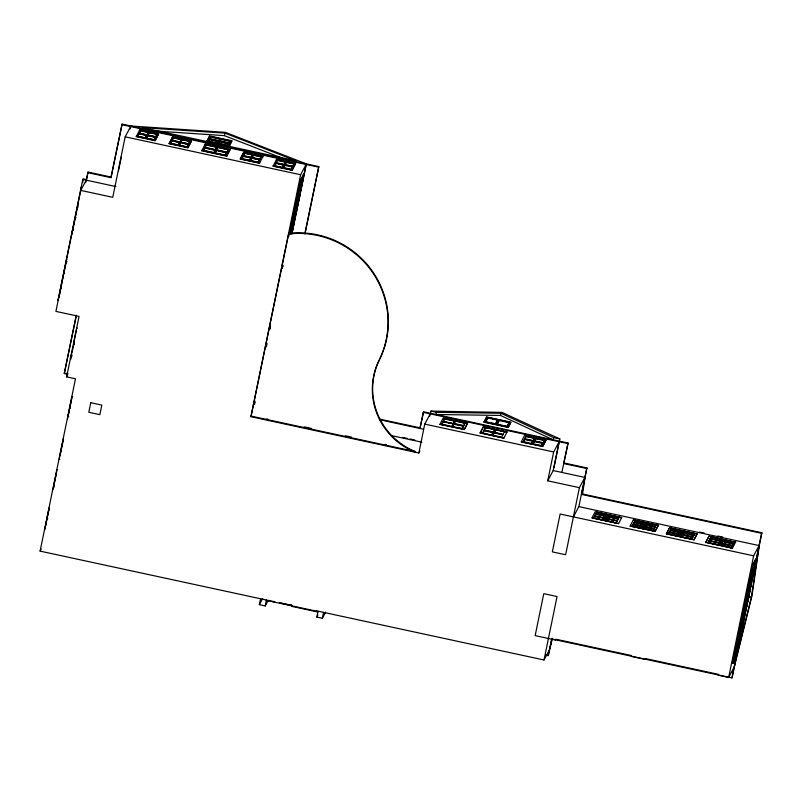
<?xml version="1.0" encoding="UTF-8"?>
<svg xmlns="http://www.w3.org/2000/svg" width="802" height="802" viewBox="0 0 802 802"><rect width="100%" height="100%" fill="white"/><g stroke="black" fill="none" stroke-linecap="round" stroke-linejoin="round"><path stroke-width="1.2" d="M80.982 190.846L81.413 187.117L55.909 311.397L79.057 316.389L66.636 376.88L75.488 378.795L40.1 551.124L268.018 600.367L267.848 601.209L266.284 600.868M82.666 182.535L82.967 180.079M759.384 544.999L751.925 596.076L734.582 665.76M745.409 611.034L748.998 596.608L750.612 585.711M736.717 656.026L751.384 597.119L758.02 552.327M581.861 494.483L582.783 488.388M582.563 493.952L585.159 476.839M304.971 234.014L318.815 166.595L122.084 124.089L111.197 177.082L88.05 172.079L86.516 179.588L83.107 178.846L82.806 179.417L57.965 300.399L60.461 291.447M60.591 289.201L66.706 259.447M77.964 204.63L71.979 233.743L72.661 233.893M85.714 182.595L88.05 172.079M67.338 374.183L64.28 373.521L76.26 315.196M76.31 315.848L64.28 373.521M74.375 342.544L70.917 356.609L71.839 354.865M76.391 329.933L73.734 342.865L74.416 343.015M87.759 172.641L110.897 177.643L122.084 124.089M130.135 128.992L130.626 126.566L125.172 136.831L112.751 197.322L80.761 190.405L86.516 179.588M44.631 530.102L49.203 507.796M53.002 489.33L57.052 469.601M63.428 438.564L59.188 459.165L59.869 459.315M67.468 418.844L72.05 396.529L72.731 396.679M45.133 528.027L46.887 519.506M56.471 472.809L53.584 486.904L54.265 487.055M60.07 455.396L62.937 441.441M69.303 410.444L68.05 416.509L68.731 416.649M70.035 406.845L71.779 398.383M118.495 170.806L121.363 156.841M136.29 136.611L136.39 136.099L155.267 140.18L158.565 133.994L139.688 129.914L136.29 136.611L155.167 140.681L158.565 133.994M137.503 136.641L139.097 133.322L146.866 134.997L145.262 138.315L137.503 136.641L139.097 133.322M139.578 130.415L139.688 129.914M140.701 130.305L139.097 133.643L140.701 130.305L148.47 131.979L146.856 135.317L140.21 133.874M148.47 131.979L146.756 135.498L138.997 133.824M147.768 135.718L147.879 135.217L155.548 136.871L153.954 140.2L146.275 138.535L147.768 135.718L155.448 137.383M150.064 136.009L147.869 135.538L149.483 132.2L157.152 133.864L155.548 137.192L152.26 136.48M153.954 140.2L155.548 136.871M155.548 137.192L157.152 133.864M155.167 140.681L155.267 140.18M169.132 143.698L172.53 137.012L191.337 141.072L191.237 141.573L187.949 147.768L169.132 143.698L172.53 137.012M170.395 143.748L171.999 140.43L179.808 142.114L178.204 145.433L170.395 143.748L173.603 137.413L181.412 139.097L179.798 142.435L174.224 141.232M171.999 140.751L173.603 137.413M178.706 144.5L181.412 139.097M180.63 142.816L180.731 142.315L188.45 143.979L188.35 144.49L180.63 142.816L179.127 145.633L186.846 147.307L187.848 145.423M180.721 142.636L182.335 139.297L190.054 140.972L188.44 144.3L185.132 143.588M186.846 147.307L188.45 143.979M187.949 147.768L191.337 141.072M201.813 150.766L201.914 150.255L226.846 155.648L230.144 149.453L205.202 144.069L201.813 150.766L226.745 156.149L230.144 149.453M203.297 150.856L204.901 147.538L215.317 149.784L213.723 153.112L203.297 150.856L204.901 147.538M205.202 144.069L205.101 144.571L216.971 147.137M206.505 144.52L204.891 147.859L206.505 144.52L216.921 146.776L215.317 150.104L207.207 148.35M227.888 146.335L206.766 141.774L206.906 141.102L209.623 135.989L231.918 140.801L229.061 146.586L231.918 140.801M209.713 138.987L208.42 141.824L209.713 138.987L218.786 140.941L217.603 143.277M209.623 135.989L206.766 141.774M210.976 136.601L209.663 139.478L210.976 136.601L220.059 138.566L219.918 139.237L210.836 137.272M213.723 153.112L216.921 146.776M214.876 153.352L216.47 150.034L226.826 152.28L225.232 155.598L214.876 153.352L216.47 150.034M218.074 147.027L216.47 150.355L218.074 147.027L228.43 149.262L226.826 152.591L218.766 150.856M218.745 143.347L227.618 145.262L228.77 143.107L219.898 141.182L218.605 144.019L221.162 138.806L230.034 140.721L228.73 143.598L222.074 142.155M219.848 141.673L221.162 138.806M282.545 158.285L224.43 135.648L224.951 133.132L142.315 127.588L295.838 160.751L224.951 133.132M225.232 155.598L228.43 149.262M227.487 145.934L230.034 140.721M226.745 156.149L226.846 155.648M240.289 159.077L243.688 152.38L262.916 156.54L262.805 157.042L243.577 152.881L240.289 159.077L259.517 163.227L262.916 156.54M243.577 152.881L243.688 152.38M243.176 156.33L243.277 155.829L250.986 157.493L249.382 160.811L241.683 159.147L243.176 156.33L250.886 157.994L252.59 154.475L244.881 152.811L243.377 155.648L251.086 157.312M243.277 156.149L244.881 152.811M252.59 154.475L252.49 154.986L244.78 153.312M251.878 158.215L251.978 157.713L259.728 159.387L258.134 162.706L250.384 161.032L251.878 158.215L259.627 159.889L258.134 162.706M259.728 159.698L251.978 158.024L253.582 154.696L261.332 156.37L260.229 158.756M259.517 163.227L259.617 162.726L240.389 158.575M273.101 166.164L273.211 165.663L292.279 169.783L295.577 163.588L276.5 159.468L273.101 166.164L292.179 170.285L295.577 163.588M283.848 165.122L282.344 167.939L274.575 166.255L274.685 165.753L282.454 167.428L283.948 164.61L276.179 162.936L276.078 163.438L283.848 165.122L283.948 164.61M276.399 159.979L276.5 159.468M277.783 159.919L277.682 160.42L285.452 162.104L285.552 161.603L277.783 159.919L274.575 166.255M282.344 167.939L282.454 167.428M278.394 163.738L283.938 164.931L285.552 161.603M292.73 166.305L285.011 164.641L286.514 161.803L294.234 163.478L291.026 169.813L283.307 168.139L284.91 164.821L292.63 166.495M287.116 165.613L284.91 165.142L286.514 161.803M291.026 169.813L291.126 169.302L283.417 167.638L284.91 164.821M292.179 170.285L292.279 169.783M294.234 163.478L294.123 163.979L286.414 162.315M419.927 450.924L418.834 452.98L250.946 416.709L300.63 174.736L306.093 164.48L291.888 233.643M250.946 416.709L288.78 233.372A88.671 86.977 28 0 1 371.767 270.354A88.671 86.977 28 0 1 379.446 359.647A67.809 66.516 28 0 0 415.476 451.616L415.175 452.188A67.809 66.516 28 0 1 379.145 360.218A88.671 86.977 28 0 0 371.466 270.916A88.671 86.977 28 0 0 288.479 233.943L288.78 233.372M288.78 236.329L300.269 180.37L303.597 174.114L304.279 174.265L300.95 180.51L289.963 234.044M254.735 402.644L255.036 401.17L254.354 401.02M266.464 345.492L266.184 346.895L265.502 346.745M270.033 328.118L270.485 325.923L269.803 325.772M282.705 266.394L282.304 268.389L281.622 268.239M290.103 230.304L296.85 199.718L297.532 199.868L291.537 229.061L290.785 230.455L290.103 230.304L296.85 199.718M299.737 183.407L296.81 197.663L300.479 182.014L299.737 183.407L300.419 183.558L301.161 182.164L297.492 197.803L300.419 183.558M290.785 230.455L297.532 199.868M290.865 233.222L291.347 230.866M298.304 196.971L296.961 199.498L297.642 199.648L298.986 197.122L298.304 196.971L291.647 228.841L292.991 226.314L299.838 195.518L299.156 195.377L293.161 224.57L293.843 224.71L293.091 226.134L292.409 225.984M301.702 180.45L298.354 196.189L299.697 193.663L303.477 177.813L302.795 177.673M296.159 207.738L296.65 205.302M291.467 232.811L292.199 229.272M302.544 178.856L299.798 193.482M303.096 176.55L303.597 174.114M291.547 233.372L293.121 228.229M291.908 234.144L306.394 163.909L225.372 132.34L130.926 126.004M265.863 419.296L267.778 419.005L267.637 419.677M304.92 233.352L318.815 166.595M268.109 600.538L265.241 605.941L259.347 604.668L260.56 598.753M265.241 605.941L266.454 600.026M304.148 427.566L304.289 426.895L311.266 428.398L311.126 429.07M268.921 600.387L271.597 601.249M307.677 428.328L307.818 427.656M284.8 603.515L284.7 604.016L279.487 602.893M291.497 604.959L291.397 605.46L286.184 604.337M279.387 602.683L292.179 605.44L291.888 606.402L317.863 612.016M345.251 436.448L345.391 435.777L351.426 437.08L351.286 437.752M348.349 437.11L348.489 436.448M316.158 611.645L316.329 610.803L544.017 659.996L549.47 649.73M325.612 612.116L322.334 618.282L316.82 617.089L318.033 611.174M322.334 618.282L323.557 612.367M384.98 445.03L385.12 444.358L386.003 444.549L385.862 445.22M386.744 445.411L385.962 444.719M423.536 411.777L419.927 428.458L423.536 411.777L568.097 443.015L563.696 463.546L586.683 468.508L586.984 467.947L563.986 462.985M418.834 452.98L424.759 424.118L430.213 413.852L429.742 416.158M430.514 413.291L430.965 411.105L502.002 412.388L559.856 438.955L559.415 441.14M436.438 412.288L435.987 414.474L500.488 415.456L553.149 439.787L553.601 437.601L500.929 413.271L436.438 412.288L430.965 411.105M439.927 424.348L464.348 429.27L467.546 423.266L443.195 418.002L439.927 424.348L464.278 429.611L467.546 423.266M443.135 421.511L441.732 424.358L443.135 421.511L453.12 423.636L443.255 421.501L444.669 418.634L443.326 421.16M453 423.646L443.065 421.852M463.596 425.932L462.193 428.779L463.596 425.932L454.223 423.907M464.157 425.08L465.12 423.055L463.777 425.581L454.413 423.556L454.153 424.248L463.526 426.273M507.115 431.817L503.856 438.163L480.167 433.04L483.426 426.694L507.054 432.148M484.047 422.213L486.674 416.98L510.834 422.203L510.734 422.704L508.217 427.436L484.047 422.213L486.674 416.98M480.167 433.04L483.426 426.694M484.027 430.353L482.634 433.19L484.027 430.353L492.899 432.268M484.218 430.002L485.561 427.476L484.218 430.002L493.09 431.917M487.746 417.972L487.847 417.471L497.761 419.606L495.405 424.358L485.491 422.213L487.746 417.972L497.661 420.108L495.405 424.358M494.142 432.539L492.739 435.376L494.142 432.539L502.894 434.774L494.072 432.869M494.263 432.519L495.676 429.661L494.323 432.188L503.085 434.423M496.979 424.699L499.345 419.947L509.29 422.103L509.19 422.604L499.235 420.448L496.979 424.699L506.934 426.844L508.628 423.667M499.235 420.448L499.345 419.947M500.488 415.456L500.929 413.271M503.856 438.163L480.228 432.709M506.934 426.844L509.29 422.103M508.217 427.436L510.834 422.203M521.23 441.912L542.784 446.223L545.982 440.208L524.498 435.566L521.23 441.912L542.713 446.554L545.982 440.208M524.578 439.115L523.185 441.952L524.578 439.115L533.029 440.94L531.626 443.777L532.959 441.27L524.508 439.446M524.698 439.095L526.112 436.238L524.769 438.764L533.21 440.589L534.553 438.062L533.15 440.92M525.621 436.168L544.388 440.188L542.984 443.045L534.413 441.24C529.27 451.295 539.686 431.135 534.533 441.22M541.53 445.571L542.864 443.065L541.53 445.571L533.079 443.737M542.984 443.045L544.388 440.188M547.726 480.819L553.661 451.957L559.114 441.702L553.19 470.563L547.726 480.819L579.405 487.666L584.858 477.401L553.19 470.563M553.981 467.596L559.164 442.343M561.861 472.438L568.097 443.015M544.017 659.996L557.049 596.538L543.776 593.67L535.155 635.625L555.686 640.056L555.866 639.224L631.425 655.545L631.254 656.387L645.039 659.364L645.219 658.522L718.391 674.332L718.221 675.174L728.657 677.429L734.111 667.164M579.405 487.666L565.631 554.753L552.357 551.886L560.127 514.012L753.629 555.816L759.083 545.561L578.864 506.623L573.4 516.879M545.811 655.114L548.257 655.645L551.686 638.973L731.905 677.911L732.206 677.339L761.9 532.749L581.671 493.811L581.38 494.373L761.599 533.31L761.9 532.749M578.864 506.623L586.683 468.508M551.987 638.402L548.257 655.645M581.671 493.811L586.984 467.947M592.046 517.871L618.563 523.596L592.046 517.871L595.244 511.646L621.69 517.711L596.718 512.247L595.846 514.092L596.718 512.247M596.648 512.588L607.014 514.473L604.046 520.257L593.751 518.032L594.743 515.967L605.099 518.282L594.803 516.067L595.806 513.972L606.142 516.318M593.751 518.032L594.743 515.967M604.046 520.257L593.821 517.691M605.039 518.192L594.673 516.308M607.906 515.024L607.104 516.528L607.906 515.024L619.224 517.12L616.267 522.894L605.009 520.458L606.001 518.403L617.309 520.929L606.051 518.493L607.054 516.408L618.352 518.964M605.009 520.458L606.001 518.403M616.267 522.894L605.079 520.127M617.249 520.829L605.931 518.734M630.111 526.092L655.194 531.165L658.332 525.27L633.319 519.866L630.111 526.092L655.124 531.495L658.332 525.27M633.319 519.866L658.262 525.611M632.177 526.333L633.099 524.608L643.615 526.874L642.703 528.608L632.247 525.992L634.232 522.272L644.788 524.668L645.59 523.165L635.074 520.889L634.272 522.403L635.074 520.889M633.099 524.608L634.232 522.272M642.703 528.608L643.685 526.543M633.169 524.267L643.745 526.633L644.748 524.548M653.219 530.874L654.201 528.809L653.219 530.874L643.976 528.528L644.898 526.804L654.262 528.909L655.264 526.824L654.262 528.909M643.745 526.633L645.66 522.824L645.5 523.345M643.906 528.869L644.898 526.804M645.951 524.809L644.948 526.894L645.951 524.809L655.304 526.944L656.176 525.099L646.803 523.425L646.001 524.929L646.803 523.425M666.382 533.932L669.58 527.706L697.118 534.002L693.981 539.896L666.382 533.932L669.58 527.706M668.447 534.162L669.429 532.107L679.835 534.433L681.75 530.623L680.878 532.468L670.492 530.112L668.447 534.162L678.783 536.398L680.838 532.348M669.49 532.197L671.404 528.388L670.532 530.232M678.783 536.398L679.775 534.343M682.131 532.628L693.82 535.265L694.682 533.42L692.768 537.23L681.068 534.623L692.647 537.47L691.725 539.195L680.086 536.678L691.795 538.864L692.707 537.129M693.981 539.896L697.189 533.671M735.655 541.982L732.447 548.207L705.72 542.433L708.918 536.207L735.584 542.312L708.918 536.207M721.68 541.28L709.96 538.633L721.569 541.5L719.584 545.22L707.915 542.693L719.655 544.879L720.577 543.154L708.898 540.628L720.507 543.485L721.64 541.16M708.958 540.728L720.707 542.914M731.264 547.736L732.246 545.671L731.264 547.736L720.848 545.139L721.77 543.405L732.306 545.771L733.309 543.686L732.306 545.771M720.777 545.47L721.77 543.405M733.359 543.806L734.221 541.962L733.359 543.806L722.823 541.42L733.239 544.017M722.873 541.54L723.745 539.696L722.943 541.2L733.419 543.465M732.447 548.207L705.79 542.092M728.657 677.429L753.629 555.816M732.346 663.294L735.624 657.139L736.477 657.319L733.198 663.485L732.346 663.294L752.537 564.969L755.815 558.804L756.667 558.994L753.158 565.51L733.138 663.003L736.507 657.028L733.67 662.001M733.198 663.485L753.389 565.149L752.537 564.969M735.624 657.139L739.995 635.505M740.106 635.284L744.336 614.372M745.349 609.791L750.01 586.753M750.331 585.51L755.424 560.357L756.106 560.498L753.088 566.182L752.406 566.042L755.424 560.357M745.399 611.214L745.88 608.858M746.161 607.264L746.632 604.989M747.093 602.964L748.055 598.252M731.905 677.911L761.599 533.31M549.771 649.169L552.468 638.312M59.96 291.888L61.223 287.076M72.681 230.856L73.533 229.252M110.897 177.643L111.197 177.082M145.262 138.315L146.265 136.44M147.879 135.217L146.375 138.034L154.054 139.688M149.483 132.2L147.969 135.027L155.648 136.691M180.731 142.315L179.227 145.132L186.956 146.796M182.335 139.297L180.831 142.134L188.55 143.799L190.054 140.972M72.01 355.677L70.396 358.715L71.077 358.865M66.636 376.88L67.729 374.835M220.059 138.566L218.886 140.771L209.803 138.806M243.277 155.829L241.783 158.646L249.492 160.31M40.1 551.124L41.193 549.079M249.382 160.811L250.886 157.994M251.988 155.929L250.986 157.814L244.379 156.38M251.978 157.713L250.485 160.53L258.234 162.194M253.582 154.696L252.079 157.523L259.828 159.197L261.332 156.37M283.938 164.931L285.452 162.104M301.281 181.944L302.625 179.407L301.943 179.267M297.672 196.039L299.016 193.513L299.697 193.663M291.417 227.848L292.309 226.164L292.991 226.314M289.382 233.823L290.134 232.43L290.805 232.58L290.063 233.973M290.925 232.359L292.269 229.833M266.916 343.226L265.783 345.341L266.635 345.532L266.926 344.128L266.074 343.948M259.347 604.668L262.625 598.513M316.82 617.089L317.973 614.923M454.533 420.769L451.596 426.484L441.802 424.017M487.847 417.471L485.591 421.712L495.506 423.857M594.873 515.726L595.806 513.972M606.122 518.162L607.054 516.408M618.563 523.596L621.761 517.37M680.086 536.678L683.043 530.904L694.622 533.751M693.77 535.145L692.838 536.889L681.199 534.383M705.72 542.433L708.326 537.52M707.915 542.693L710.873 536.919L722.482 539.776M722.552 539.435L721.75 540.949L710.071 538.423M722.823 541.42L721.89 543.175L732.376 545.44M753.158 565.51L756.527 559.535M747.634 589.269L750.662 583.585L751.334 583.736L748.316 589.41M743.053 611.605L746.071 605.921L746.752 606.071L743.735 611.756M743.574 615.064L741.559 618.853L742.241 619.004L745.258 613.319L744.587 613.169M737.86 638.392L740.376 633.66L741.058 633.811L738.03 639.485M737.98 639.294L736.978 641.189L737.66 641.339L740.677 635.655M154.134 130.926L224.43 135.648M221.021 139.478L229.903 141.393M219.989 141.002L228.861 142.926M210.806 139.718L218.745 141.443M209.573 139.658L218.655 141.613M219.758 141.854L228.63 143.779M208.56 141.152L217.643 143.107M206.906 141.102L229.202 145.914M121.784 124.661L318.514 167.157M141.944 130.926L158.455 134.495M174.776 138.024L191.237 141.573M219.347 147.648L227.658 149.443M278.775 160.49L295.467 164.099M140.601 130.806L148.36 132.49M149.373 132.701L157.052 134.365M173.503 137.914L181.302 139.608M182.224 139.799L189.944 141.473M206.395 145.022L216.821 147.277M217.974 147.528L228.329 149.763M253.482 155.197L261.231 156.871M139.197 133.132L146.966 134.816M172.099 140.24L179.909 141.934M205.001 147.347L215.417 149.603M216.57 149.854L226.926 152.089M276.279 162.756L284.048 164.43M289.311 166.094L292.62 166.806M171.899 140.931L179.698 142.616M204.791 148.039L215.217 150.295M216.37 150.545L226.725 152.781M284.81 165.322L292.529 166.996M137.603 136.139L145.362 137.814M170.505 143.247L178.305 144.931M203.397 150.355L213.823 152.601M214.976 152.851L225.332 155.087M169.242 143.197L188.049 147.267M125.172 136.831L300.63 174.736M302.043 179.087L302.715 179.237M300.269 180.37L300.95 180.51M297.552 196.259L298.234 196.41M296.098 201.112L296.78 201.262M82.806 179.417L115.839 186.545M290.855 228.911L291.537 229.061M77.604 206.856L78.285 207.006M75.408 217.563L76.09 217.713M282.244 265.181L283.096 265.362L282.875 266.424L282.033 266.244M66.376 261.532L67.057 261.683M63.959 273.292L64.641 273.442M269.352 327.968L270.204 328.158L269.953 329.361L269.101 329.181M76.701 328.008L77.383 328.158M486.563 417.481L490.192 418.263M492.608 418.794L501.07 420.619M503.486 421.14L508.318 422.183M497.08 424.198L507.034 426.343M484.157 421.712L508.318 426.935M553.601 437.601L559.856 438.955M423.235 412.348L567.796 443.576M444.338 418.604L467.476 423.596M483.355 427.035L505.861 431.897M444.599 418.975L454.463 421.1M465.06 423.396L455.757 421.03L452.829 426.754L462.263 428.438M485.491 427.807L494.433 429.391L491.506 435.105L482.694 432.859M495.606 429.992L504.488 431.566L501.561 437.28L492.809 435.045M526.042 436.569L534.493 438.393M535.876 438.694L544.327 440.519M534.603 440.889L543.044 442.714M483.957 430.684L492.829 432.599M534.343 441.571L542.794 443.396M73.443 344.299L74.125 344.439M523.255 441.621L531.696 443.446M424.759 424.118L553.661 451.957M380.068 419.215L420.228 427.887M379.767 419.777L423.416 429.21M254.054 402.494L254.896 402.684L254.545 404.429L253.693 404.238M402.584 437.401L407.476 438.453M409.922 438.985L414.814 440.037M391.356 435.596L421.852 442.183M65.734 373.211L68.03 373.702M251.247 416.138L415.476 451.616M699.504 532.057L704.387 533.109M717.83 536.017L722.722 537.069M670.713 528.297L695.915 533.741M671.334 528.729L681.68 530.954M723.675 540.027L734.161 542.292M595.916 513.761L606.212 515.987M607.174 516.187L618.422 518.623L618.242 519.175L606.984 516.739M634.342 522.062L644.858 524.338M646.071 524.598L655.374 526.603M670.602 529.901L680.948 532.127M693.88 534.924L682.241 532.408L682.061 532.959L693.7 535.475M595.736 514.313L606.031 516.538M634.161 522.613L644.678 524.879M645.881 525.15L655.194 527.155M670.422 530.443L680.768 532.678M633.299 524.027L643.816 526.302M645.019 526.563L654.332 528.578M669.56 531.866L679.906 534.102M644.828 527.135L654.131 529.15M669.359 532.438L679.705 534.673M721.7 543.746L732.186 546.012M632.247 525.992L642.763 528.267M643.976 528.528L653.289 530.543M668.517 533.831L678.853 536.067M720.848 545.139L731.334 547.405M666.452 533.591L694.051 539.556M69.794 408.017L70.476 408.158M750.251 585.55L750.933 585.701L747.915 591.385L747.233 591.234M748.998 596.608L751.384 597.119M49.634 509.551L48.962 509.4L47.128 518.303L47.809 518.443M273.883 601.46L271.828 601.37L274.805 602.011M267.948 600.708L316.259 611.144M90.756 402.704L88.801 412.268L99.859 414.664L101.824 405.1L90.756 402.704M735.825 655.836L732.797 661.52L733.479 661.66L736.507 655.976L735.825 655.836"/></g></svg>
